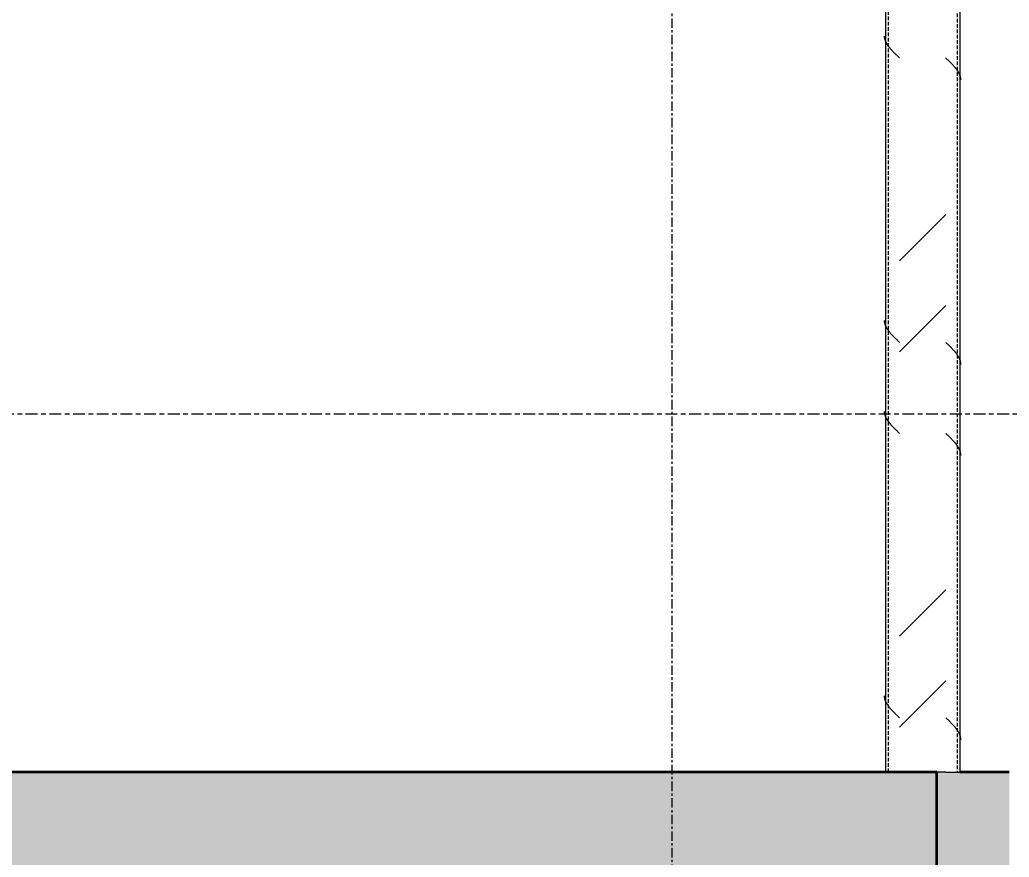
# Model space of a CAD drawing. Header units: centimetres. Extents: x -6111 to 13767, y -285 to 1600.
# Drawn here: x -3.4 to 129.2, y 34.6 to 146.8 of the extents above; entities that cross this region are included whole.
import ezdxf

# ---------------------------------------------------------------- set-up
doc = ezdxf.new("R2010")
doc.units = ezdxf.units.CM
for name, pattern in [('Centre', [3.175, 0.635, -0.475, 1.59, -0.475]), ('Grid Line', [2.2225, 1.27, -0.3175, 0.3175, -0.3175]), ('Hidden', [0.714375, 0.47625, -0.238125])]:
    doc.linetypes.add(name, pattern=pattern)
for name, color, linetype, lineweight in [('A-ANNO-DIMS', 7, 'Continuous', 9), ('A-ANNO-DIMS-100', 7, 'Continuous', 9), ('A-FLOR-LEVL', 7, 'Continuous', 9), ('A-WALL', 7, 'Continuous', 9), ('A-WALL-PATT', 7, 'Continuous', 35), ('S-COLS', 7, 'Continuous', 9), ('S-GRID', 7, 'Continuous', 9)]:
    doc.layers.add(name, color=color, linetype=linetype, lineweight=lineweight)
doc.styles.add('Century Gothic_1', font='GOTHIC.TTF', dxfattribs={"height": 15})
doc.dimstyles.new('FCA_N_Cotas_E100', dxfattribs={"dimscale": 30.48, "dimtxt": 15.662524, "dimasz": 0.492126, "dimexe": 0.656168, "dimexo": 0.656168, "dimgap": 0.032808, "dimtad": 1, "dimlfac": 0.01, "dimrnd": 0.01, "dimzin": 0, "dimdsep": 46, "dimtxsty": 'Century Gothic_1', "dimblk1": 'OBLIQUE', "dimblk2": 'OBLIQUE', "dimsah": 1, "dimcen": 0.09, "dimdle": 0.656168, "dimadec": 3, "dimazin": 2, "dimtfac": 1, "dimtdec": 4, "dimtix": 1, "dimtmove": 0, "dimatfit": 3, "dimfxl": 1, "dimtvp": 1, "dimtolj": 1, "dimtzin": 0, "dimarcsym": 2})

# ---------------------------------------------------------------- blocks, each defined once
blk = doc.blocks.new('PQ_RVR_ARQ-01_ZZ_ZZ_MO_T_A_rvt-2-Elevación Eje 2')
at = {"layer": 'A-WALL', "color": 254, "lineweight": 35, "true_color": 0xcccccc}
for p, q in [((-2185.93, 46.02), (-3785.5, 46.02)), ((-2185.93, 0), (-2185.93, 46.02))]:
    blk.add_line(p, q, dxfattribs=at)
blk = doc.blocks.new('FP_40-Elevación Eje 2')
at = {"layer": 'S-COLS'}
blk.add_line((-2182.82, 46.02), (-2182.82, 515.53), dxfattribs=at)
at = {"layer": 'S-COLS', "color": 9, "true_color": 0xc0c0c0}
for p, q in [((-2184.68, 141.63), (-2184.73, 141.68)), ((-2184.63, 141.58), (-2184.68, 141.63)), ((-2184.58, 141.54), (-2184.63, 141.58)), ((-2184.53, 141.49), (-2184.58, 141.54)), ((-2184.48, 141.44), (-2184.53, 141.49)), ((-2184.43, 141.4), (-2184.48, 141.44)), ((-2184.38, 141.35), (-2184.43, 141.4)), ((-2184.33, 141.3), (-2184.38, 141.35)), ((-2184.29, 141.26), (-2184.33, 141.3)), ((-2184.24, 141.21), (-2184.29, 141.26)), ((-2184.19, 141.16), (-2184.24, 141.21)), ((-2184.14, 141.11), (-2184.19, 141.16)), ((-2184.09, 141.07), (-2184.14, 141.11)), ((-2184.05, 141.02), (-2184.09, 141.07)), ((-2184, 140.97), (-2184.05, 141.02)), ((-2183.96, 140.93), (-2184, 140.97)), ((-2183.91, 140.88), (-2183.96, 140.93)), ((-2183.86, 140.83), (-2183.91, 140.88)), ((-2183.82, 140.79), (-2183.86, 140.83)), ((-2183.78, 140.74), (-2183.82, 140.79)), ((-2183.73, 140.69), (-2183.78, 140.74)), ((-2183.69, 140.65), (-2183.73, 140.69)), ((-2183.65, 140.6), (-2183.69, 140.65)), ((-2183.61, 140.55), (-2183.65, 140.6)), ((-2183.57, 140.51), (-2183.61, 140.55)), ((-2183.52, 140.46), (-2183.57, 140.51)), ((-2183.49, 140.41), (-2183.52, 140.46)), ((-2183.45, 140.37), (-2183.49, 140.41)), ((-2183.41, 140.32), (-2183.45, 140.37)), ((-2183.37, 140.27), (-2183.41, 140.32)), ((-2183.34, 140.23), (-2183.37, 140.27)), ((-2183.3, 140.18), (-2183.34, 140.23)), ((-2183.26, 140.13), (-2183.3, 140.18)), ((-2183.23, 140.09), (-2183.26, 140.13)), ((-2183.2, 140.04), (-2183.23, 140.09)), ((-2183.17, 139.99), (-2183.2, 140.04)), ((-2183.14, 139.95), (-2183.17, 139.99)), ((-2183.11, 139.9), (-2183.14, 139.95)), ((-2183.08, 139.85), (-2183.11, 139.9)), ((-2183.05, 139.81), (-2183.08, 139.85)), ((-2183.02, 139.76), (-2183.05, 139.81)), ((-2183, 139.71), (-2183.02, 139.76)), ((-2182.97, 139.67), (-2183, 139.71)), ((-2182.95, 139.62), (-2182.97, 139.67)), ((-2182.92, 139.57), (-2182.95, 139.62)), ((-2182.9, 139.53), (-2182.92, 139.57)), ((-2182.88, 139.48), (-2182.9, 139.53)), ((-2182.86, 139.43), (-2182.88, 139.48)), ((-2182.84, 139.38), (-2182.86, 139.43)), ((-2182.83, 139.34), (-2182.84, 139.38)), ((-2182.81, 139.29), (-2182.83, 139.34)), ((-2182.79, 139.24), (-2182.81, 139.29)), ((-2182.78, 139.2), (-2182.79, 139.24)), ((-2182.77, 139.15), (-2182.78, 139.2)), ((-2182.76, 139.1), (-2182.77, 139.15)), ((-2182.75, 139.06), (-2182.76, 139.1)), ((-2182.74, 139.01), (-2182.75, 139.06)), ((-2182.73, 138.96), (-2182.74, 139.01)), ((-2182.72, 138.92), (-2182.73, 138.96)), ((-2182.72, 138.87), (-2182.72, 138.92)), ((-2182.71, 138.82), (-2182.72, 138.87)), ((-2182.71, 138.78), (-2182.71, 138.82)), ((-2182.71, 138.73), (-2182.71, 138.78)), ((-2184.68, 103.53), (-2184.73, 103.58)), ((-2184.63, 103.48), (-2184.68, 103.53)), ((-2184.58, 103.44), (-2184.63, 103.48)), ((-2184.53, 103.39), (-2184.58, 103.44)), ((-2184.48, 103.34), (-2184.53, 103.39)), ((-2184.43, 103.3), (-2184.48, 103.34)), ((-2184.38, 103.25), (-2184.43, 103.3)), ((-2184.33, 103.2), (-2184.38, 103.25)), ((-2184.29, 103.16), (-2184.33, 103.2)), ((-2184.24, 103.11), (-2184.29, 103.16)), ((-2184.19, 103.06), (-2184.24, 103.11)), ((-2184.14, 103.01), (-2184.19, 103.06)), ((-2184.09, 102.97), (-2184.14, 103.01)), ((-2184.05, 102.92), (-2184.09, 102.97)), ((-2184, 102.87), (-2184.05, 102.92)), ((-2183.96, 102.83), (-2184, 102.87)), ((-2183.91, 102.78), (-2183.96, 102.83)), ((-2183.86, 102.73), (-2183.91, 102.78)), ((-2183.82, 102.69), (-2183.86, 102.73)), ((-2183.78, 102.64), (-2183.82, 102.69)), ((-2183.73, 102.59), (-2183.78, 102.64)), ((-2183.69, 102.55), (-2183.73, 102.59)), ((-2183.65, 102.5), (-2183.69, 102.55)), ((-2183.61, 102.45), (-2183.65, 102.5)), ((-2183.57, 102.41), (-2183.61, 102.45)), ((-2183.52, 102.36), (-2183.57, 102.41)), ((-2183.49, 102.31), (-2183.52, 102.36)), ((-2183.45, 102.27), (-2183.49, 102.31)), ((-2183.41, 102.22), (-2183.45, 102.27)), ((-2183.37, 102.17), (-2183.41, 102.22)), ((-2183.34, 102.13), (-2183.37, 102.17)), ((-2183.3, 102.08), (-2183.34, 102.13)), ((-2183.26, 102.03), (-2183.3, 102.08)), ((-2183.23, 101.99), (-2183.26, 102.03)), ((-2183.2, 101.94), (-2183.23, 101.99)), ((-2183.17, 101.89), (-2183.2, 101.94)), ((-2183.14, 101.85), (-2183.17, 101.89)), ((-2183.11, 101.8), (-2183.14, 101.85)), ((-2183.08, 101.75), (-2183.11, 101.8)), ((-2183.05, 101.71), (-2183.08, 101.75)), ((-2183.02, 101.66), (-2183.05, 101.71)), ((-2183, 101.61), (-2183.02, 101.66)), ((-2182.97, 101.57), (-2183, 101.61)), ((-2182.95, 101.52), (-2182.97, 101.57)), ((-2182.92, 101.47), (-2182.95, 101.52)), ((-2182.9, 101.43), (-2182.92, 101.47)), ((-2182.88, 101.38), (-2182.9, 101.43)), ((-2182.86, 101.33), (-2182.88, 101.38)), ((-2182.84, 101.28), (-2182.86, 101.33)), ((-2182.83, 101.24), (-2182.84, 101.28)), ((-2182.81, 101.19), (-2182.83, 101.24)), ((-2182.79, 101.14), (-2182.81, 101.19)), ((-2182.78, 101.1), (-2182.79, 101.14)), ((-2182.77, 101.05), (-2182.78, 101.1)), ((-2182.76, 101), (-2182.77, 101.05)), ((-2182.75, 100.96), (-2182.76, 101)), ((-2182.74, 100.91), (-2182.75, 100.96)), ((-2182.73, 100.86), (-2182.74, 100.91)), ((-2182.72, 100.82), (-2182.73, 100.86)), ((-2182.72, 100.77), (-2182.72, 100.82)), ((-2182.71, 100.72), (-2182.72, 100.77)), ((-2182.71, 100.68), (-2182.71, 100.72)), ((-2182.71, 100.63), (-2182.71, 100.68)), ((-2184.68, 91.34), (-2184.73, 91.39)), ((-2184.63, 91.29), (-2184.68, 91.34)), ((-2184.58, 91.25), (-2184.63, 91.29)), ((-2184.53, 91.2), (-2184.58, 91.25)), ((-2184.48, 91.15), (-2184.53, 91.2)), ((-2184.43, 91.11), (-2184.48, 91.15)), ((-2184.38, 91.06), (-2184.43, 91.11)), ((-2184.33, 91.01), (-2184.38, 91.06)), ((-2184.29, 90.97), (-2184.33, 91.01)), ((-2184.24, 90.92), (-2184.29, 90.97)), ((-2184.19, 90.87), (-2184.24, 90.92)), ((-2184.14, 90.83), (-2184.19, 90.87)), ((-2184.09, 90.78), (-2184.14, 90.83)), ((-2184.05, 90.73), (-2184.09, 90.78)), ((-2184, 90.69), (-2184.05, 90.73)), ((-2183.96, 90.64), (-2184, 90.69)), ((-2183.91, 90.59), (-2183.96, 90.64)), ((-2183.86, 90.54), (-2183.91, 90.59)), ((-2183.82, 90.5), (-2183.86, 90.54)), ((-2183.78, 90.45), (-2183.82, 90.5)), ((-2183.73, 90.4), (-2183.78, 90.45)), ((-2183.69, 90.36), (-2183.73, 90.4)), ((-2183.65, 90.31), (-2183.69, 90.36)), ((-2183.61, 90.26), (-2183.65, 90.31)), ((-2183.57, 90.22), (-2183.61, 90.26)), ((-2183.52, 90.17), (-2183.57, 90.22)), ((-2183.49, 90.12), (-2183.52, 90.17)), ((-2183.45, 90.08), (-2183.49, 90.12)), ((-2183.41, 90.03), (-2183.45, 90.08)), ((-2183.37, 89.98), (-2183.41, 90.03)), ((-2183.34, 89.94), (-2183.37, 89.98)), ((-2183.3, 89.89), (-2183.34, 89.94)), ((-2183.26, 89.84), (-2183.3, 89.89)), ((-2183.23, 89.8), (-2183.26, 89.84)), ((-2183.2, 89.75), (-2183.23, 89.8)), ((-2183.17, 89.7), (-2183.2, 89.75)), ((-2183.14, 89.66), (-2183.17, 89.7)), ((-2183.11, 89.61), (-2183.14, 89.66)), ((-2183.08, 89.56), (-2183.11, 89.61)), ((-2183.05, 89.52), (-2183.08, 89.56)), ((-2183.02, 89.47), (-2183.05, 89.52)), ((-2183, 89.42), (-2183.02, 89.47)), ((-2182.97, 89.38), (-2183, 89.42)), ((-2182.95, 89.33), (-2182.97, 89.38)), ((-2182.92, 89.28), (-2182.95, 89.33)), ((-2182.9, 89.24), (-2182.92, 89.28)), ((-2182.88, 89.19), (-2182.9, 89.24)), ((-2182.86, 89.14), (-2182.88, 89.19)), ((-2182.84, 89.1), (-2182.86, 89.14)), ((-2182.83, 89.05), (-2182.84, 89.1)), ((-2182.81, 89), (-2182.83, 89.05)), ((-2182.79, 88.96), (-2182.81, 89)), ((-2182.78, 88.91), (-2182.79, 88.96)), ((-2182.77, 88.86), (-2182.78, 88.91)), ((-2182.76, 88.81), (-2182.77, 88.86)), ((-2182.75, 88.77), (-2182.76, 88.81)), ((-2182.74, 88.72), (-2182.75, 88.77)), ((-2182.73, 88.67), (-2182.74, 88.72)), ((-2182.72, 88.63), (-2182.73, 88.67)), ((-2182.72, 88.58), (-2182.72, 88.63)), ((-2182.71, 88.53), (-2182.72, 88.58)), ((-2182.71, 88.49), (-2182.71, 88.53)), ((-2182.71, 88.44), (-2182.71, 88.49)), ((-2184.68, 53.24), (-2184.73, 53.29)), ((-2184.63, 53.19), (-2184.68, 53.24)), ((-2184.58, 53.15), (-2184.63, 53.19)), ((-2184.53, 53.1), (-2184.58, 53.15)), ((-2184.48, 53.05), (-2184.53, 53.1)), ((-2184.43, 53.01), (-2184.48, 53.05)), ((-2184.38, 52.96), (-2184.43, 53.01)), ((-2184.33, 52.91), (-2184.38, 52.96)), ((-2184.29, 52.87), (-2184.33, 52.91)), ((-2184.24, 52.82), (-2184.29, 52.87)), ((-2184.19, 52.77), (-2184.24, 52.82)), ((-2184.14, 52.73), (-2184.19, 52.77)), ((-2184.09, 52.68), (-2184.14, 52.73)), ((-2184.05, 52.63), (-2184.09, 52.68)), ((-2184, 52.59), (-2184.05, 52.63)), ((-2183.96, 52.54), (-2184, 52.59)), ((-2183.91, 52.49), (-2183.96, 52.54)), ((-2183.86, 52.44), (-2183.91, 52.49)), ((-2183.82, 52.4), (-2183.86, 52.44)), ((-2183.78, 52.35), (-2183.82, 52.4)), ((-2183.73, 52.3), (-2183.78, 52.35)), ((-2183.69, 52.26), (-2183.73, 52.3)), ((-2183.65, 52.21), (-2183.69, 52.26)), ((-2183.61, 52.16), (-2183.65, 52.21)), ((-2183.57, 52.12), (-2183.61, 52.16)), ((-2183.52, 52.07), (-2183.57, 52.12)), ((-2183.49, 52.02), (-2183.52, 52.07)), ((-2183.45, 51.98), (-2183.49, 52.02)), ((-2183.41, 51.93), (-2183.45, 51.98)), ((-2183.37, 51.88), (-2183.41, 51.93)), ((-2183.34, 51.84), (-2183.37, 51.88)), ((-2183.3, 51.79), (-2183.34, 51.84)), ((-2183.26, 51.74), (-2183.3, 51.79)), ((-2183.23, 51.7), (-2183.26, 51.74)), ((-2183.2, 51.65), (-2183.23, 51.7)), ((-2183.17, 51.6), (-2183.2, 51.65)), ((-2183.14, 51.56), (-2183.17, 51.6)), ((-2183.11, 51.51), (-2183.14, 51.56)), ((-2183.08, 51.46), (-2183.11, 51.51)), ((-2183.05, 51.42), (-2183.08, 51.46)), ((-2183.02, 51.37), (-2183.05, 51.42)), ((-2183, 51.32), (-2183.02, 51.37)), ((-2182.97, 51.28), (-2183, 51.32)), ((-2182.95, 51.23), (-2182.97, 51.28)), ((-2182.92, 51.18), (-2182.95, 51.23)), ((-2182.9, 51.14), (-2182.92, 51.18)), ((-2182.88, 51.09), (-2182.9, 51.14)), ((-2182.86, 51.04), (-2182.88, 51.09)), ((-2182.84, 51), (-2182.86, 51.04)), ((-2182.83, 50.95), (-2182.84, 51)), ((-2182.81, 50.9), (-2182.83, 50.95)), ((-2182.79, 50.86), (-2182.81, 50.9)), ((-2182.78, 50.81), (-2182.79, 50.86)), ((-2182.77, 50.76), (-2182.78, 50.81)), ((-2182.76, 50.71), (-2182.77, 50.76)), ((-2182.75, 50.67), (-2182.76, 50.71)), ((-2182.74, 50.62), (-2182.75, 50.67)), ((-2182.73, 50.57), (-2182.74, 50.62)), ((-2182.72, 50.53), (-2182.73, 50.57)), ((-2182.72, 50.48), (-2182.72, 50.53)), ((-2182.71, 50.43), (-2182.72, 50.48)), ((-2182.71, 50.39), (-2182.71, 50.43)), ((-2182.71, 50.34), (-2182.71, 50.39))]:
    blk.add_line(p, q, dxfattribs=at)
blk = doc.blocks.new('FP_41-Elevación Eje 2')
at = {"layer": 'S-COLS'}
blk.add_line((-2192.82, 515.53), (-2192.82, 46.02), dxfattribs=at)
at = {"layer": 'S-COLS', "color": 9, "true_color": 0xc0c0c0}
for p, q in [((-2192.94, 144.57), (-2192.94, 144.62)), ((-2192.93, 144.53), (-2192.94, 144.57)), ((-2192.93, 144.48), (-2192.93, 144.53)), ((-2192.93, 144.43), (-2192.93, 144.48)), ((-2192.92, 144.39), (-2192.93, 144.43)), ((-2192.91, 144.34), (-2192.92, 144.39)), ((-2192.9, 144.29), (-2192.91, 144.34)), ((-2192.89, 144.25), (-2192.9, 144.29)), ((-2192.88, 144.2), (-2192.89, 144.25)), ((-2192.87, 144.15), (-2192.88, 144.2)), ((-2192.85, 144.11), (-2192.87, 144.15)), ((-2192.84, 144.06), (-2192.85, 144.11)), ((-2192.82, 144.01), (-2192.84, 144.06)), ((-2192.8, 143.97), (-2192.82, 144.01)), ((-2192.79, 143.92), (-2192.8, 143.97)), ((-2192.77, 143.87), (-2192.79, 143.92)), ((-2192.75, 143.83), (-2192.77, 143.87)), ((-2192.72, 143.78), (-2192.75, 143.83)), ((-2192.7, 143.73), (-2192.72, 143.78)), ((-2192.68, 143.69), (-2192.7, 143.73)), ((-2192.65, 143.64), (-2192.68, 143.69)), ((-2192.63, 143.59), (-2192.65, 143.64)), ((-2192.6, 143.55), (-2192.63, 143.59)), ((-2192.57, 143.5), (-2192.6, 143.55)), ((-2192.54, 143.45), (-2192.57, 143.5)), ((-2192.51, 143.41), (-2192.54, 143.45)), ((-2192.48, 143.36), (-2192.51, 143.41)), ((-2192.45, 143.31), (-2192.48, 143.36)), ((-2192.42, 143.27), (-2192.45, 143.31)), ((-2192.38, 143.22), (-2192.42, 143.27)), ((-2192.35, 143.17), (-2192.38, 143.22)), ((-2192.31, 143.13), (-2192.35, 143.17)), ((-2192.28, 143.08), (-2192.31, 143.13)), ((-2192.24, 143.03), (-2192.28, 143.08)), ((-2192.2, 142.99), (-2192.24, 143.03)), ((-2192.16, 142.94), (-2192.2, 142.99)), ((-2192.12, 142.89), (-2192.16, 142.94)), ((-2192.08, 142.84), (-2192.12, 142.89)), ((-2192.04, 142.8), (-2192.08, 142.84)), ((-2192, 142.75), (-2192.04, 142.8)), ((-2191.96, 142.7), (-2192, 142.75)), ((-2191.92, 142.66), (-2191.96, 142.7)), ((-2191.87, 142.61), (-2191.92, 142.66)), ((-2191.83, 142.56), (-2191.87, 142.61)), ((-2191.78, 142.52), (-2191.83, 142.56)), ((-2191.74, 142.47), (-2191.78, 142.52)), ((-2191.69, 142.42), (-2191.74, 142.47)), ((-2191.65, 142.38), (-2191.69, 142.42)), ((-2191.6, 142.33), (-2191.65, 142.38)), ((-2191.55, 142.28), (-2191.6, 142.33)), ((-2191.51, 142.24), (-2191.55, 142.28)), ((-2191.46, 142.19), (-2191.51, 142.24)), ((-2191.41, 142.14), (-2191.46, 142.19)), ((-2191.36, 142.1), (-2191.41, 142.14)), ((-2191.31, 142.05), (-2191.36, 142.1)), ((-2191.26, 142), (-2191.31, 142.05)), ((-2191.22, 141.96), (-2191.26, 142)), ((-2191.17, 141.91), (-2191.22, 141.96)), ((-2191.12, 141.86), (-2191.17, 141.91)), ((-2191.07, 141.82), (-2191.12, 141.86)), ((-2191.02, 141.77), (-2191.07, 141.82)), ((-2190.97, 141.72), (-2191.02, 141.77)), ((-2190.92, 141.68), (-2190.97, 141.72)), ((-2192.94, 106.47), (-2192.94, 106.52)), ((-2192.93, 106.43), (-2192.94, 106.47)), ((-2192.93, 106.38), (-2192.93, 106.43)), ((-2192.93, 106.33), (-2192.93, 106.38)), ((-2192.92, 106.29), (-2192.93, 106.33)), ((-2192.91, 106.24), (-2192.92, 106.29)), ((-2192.9, 106.19), (-2192.91, 106.24)), ((-2192.89, 106.15), (-2192.9, 106.19)), ((-2192.88, 106.1), (-2192.89, 106.15)), ((-2192.87, 106.05), (-2192.88, 106.1)), ((-2192.85, 106.01), (-2192.87, 106.05)), ((-2192.84, 105.96), (-2192.85, 106.01)), ((-2192.82, 105.91), (-2192.84, 105.96)), ((-2192.8, 105.87), (-2192.82, 105.91)), ((-2192.79, 105.82), (-2192.8, 105.87)), ((-2192.77, 105.77), (-2192.79, 105.82)), ((-2192.75, 105.73), (-2192.77, 105.77)), ((-2192.72, 105.68), (-2192.75, 105.73)), ((-2192.7, 105.63), (-2192.72, 105.68)), ((-2192.68, 105.59), (-2192.7, 105.63)), ((-2192.65, 105.54), (-2192.68, 105.59)), ((-2192.63, 105.49), (-2192.65, 105.54)), ((-2192.6, 105.45), (-2192.63, 105.49)), ((-2192.57, 105.4), (-2192.6, 105.45)), ((-2192.54, 105.35), (-2192.57, 105.4)), ((-2192.51, 105.31), (-2192.54, 105.35)), ((-2192.48, 105.26), (-2192.51, 105.31)), ((-2192.45, 105.21), (-2192.48, 105.26)), ((-2192.42, 105.17), (-2192.45, 105.21)), ((-2192.38, 105.12), (-2192.42, 105.17)), ((-2192.35, 105.07), (-2192.38, 105.12)), ((-2192.31, 105.03), (-2192.35, 105.07)), ((-2192.28, 104.98), (-2192.31, 105.03)), ((-2192.24, 104.93), (-2192.28, 104.98)), ((-2192.2, 104.89), (-2192.24, 104.93)), ((-2192.16, 104.84), (-2192.2, 104.89)), ((-2192.12, 104.79), (-2192.16, 104.84)), ((-2192.08, 104.74), (-2192.12, 104.79)), ((-2192.04, 104.7), (-2192.08, 104.74)), ((-2192, 104.65), (-2192.04, 104.7)), ((-2191.96, 104.6), (-2192, 104.65)), ((-2191.92, 104.56), (-2191.96, 104.6)), ((-2191.87, 104.51), (-2191.92, 104.56)), ((-2191.83, 104.46), (-2191.87, 104.51)), ((-2191.78, 104.42), (-2191.83, 104.46)), ((-2191.74, 104.37), (-2191.78, 104.42)), ((-2191.69, 104.32), (-2191.74, 104.37)), ((-2191.65, 104.28), (-2191.69, 104.32)), ((-2191.6, 104.23), (-2191.65, 104.28)), ((-2191.55, 104.18), (-2191.6, 104.23)), ((-2191.51, 104.14), (-2191.55, 104.18)), ((-2191.46, 104.09), (-2191.51, 104.14)), ((-2191.41, 104.04), (-2191.46, 104.09)), ((-2191.36, 104), (-2191.41, 104.04)), ((-2191.31, 103.95), (-2191.36, 104)), ((-2191.26, 103.9), (-2191.31, 103.95)), ((-2191.22, 103.86), (-2191.26, 103.9)), ((-2191.17, 103.81), (-2191.22, 103.86)), ((-2191.12, 103.76), (-2191.17, 103.81)), ((-2191.07, 103.72), (-2191.12, 103.76)), ((-2191.02, 103.67), (-2191.07, 103.72)), ((-2190.97, 103.62), (-2191.02, 103.67)), ((-2190.92, 103.58), (-2190.97, 103.62)), ((-2192.94, 94.29), (-2192.94, 94.33)), ((-2192.93, 94.24), (-2192.94, 94.29)), ((-2192.93, 94.19), (-2192.93, 94.24)), ((-2192.93, 94.15), (-2192.93, 94.19)), ((-2192.92, 94.1), (-2192.93, 94.15)), ((-2192.91, 94.05), (-2192.92, 94.1)), ((-2192.9, 94), (-2192.91, 94.05)), ((-2192.89, 93.96), (-2192.9, 94)), ((-2192.88, 93.91), (-2192.89, 93.96)), ((-2192.87, 93.86), (-2192.88, 93.91)), ((-2192.85, 93.82), (-2192.87, 93.86)), ((-2192.84, 93.77), (-2192.85, 93.82)), ((-2192.82, 93.72), (-2192.84, 93.77)), ((-2192.8, 93.68), (-2192.82, 93.72)), ((-2192.79, 93.63), (-2192.8, 93.68)), ((-2192.77, 93.58), (-2192.79, 93.63)), ((-2192.75, 93.54), (-2192.77, 93.58)), ((-2192.72, 93.49), (-2192.75, 93.54)), ((-2192.7, 93.44), (-2192.72, 93.49)), ((-2192.68, 93.4), (-2192.7, 93.44)), ((-2192.65, 93.35), (-2192.68, 93.4)), ((-2192.63, 93.3), (-2192.65, 93.35)), ((-2192.6, 93.26), (-2192.63, 93.3)), ((-2192.57, 93.21), (-2192.6, 93.26)), ((-2192.54, 93.16), (-2192.57, 93.21)), ((-2192.51, 93.12), (-2192.54, 93.16)), ((-2192.48, 93.07), (-2192.51, 93.12)), ((-2192.45, 93.02), (-2192.48, 93.07)), ((-2192.42, 92.98), (-2192.45, 93.02)), ((-2192.38, 92.93), (-2192.42, 92.98)), ((-2192.35, 92.88), (-2192.38, 92.93)), ((-2192.31, 92.84), (-2192.35, 92.88)), ((-2192.28, 92.79), (-2192.31, 92.84)), ((-2192.24, 92.74), (-2192.28, 92.79)), ((-2192.2, 92.7), (-2192.24, 92.74)), ((-2192.16, 92.65), (-2192.2, 92.7)), ((-2192.12, 92.6), (-2192.16, 92.65)), ((-2192.08, 92.56), (-2192.12, 92.6)), ((-2192.04, 92.51), (-2192.08, 92.56)), ((-2192, 92.46), (-2192.04, 92.51)), ((-2191.96, 92.42), (-2192, 92.46)), ((-2191.92, 92.37), (-2191.96, 92.42)), ((-2191.87, 92.32), (-2191.92, 92.37)), ((-2191.83, 92.27), (-2191.87, 92.32)), ((-2191.78, 92.23), (-2191.83, 92.27)), ((-2191.74, 92.18), (-2191.78, 92.23)), ((-2191.69, 92.13), (-2191.74, 92.18)), ((-2191.65, 92.09), (-2191.69, 92.13)), ((-2191.6, 92.04), (-2191.65, 92.09)), ((-2191.55, 91.99), (-2191.6, 92.04)), ((-2191.51, 91.95), (-2191.55, 91.99)), ((-2191.46, 91.9), (-2191.51, 91.95)), ((-2191.41, 91.85), (-2191.46, 91.9)), ((-2191.36, 91.81), (-2191.41, 91.85)), ((-2191.31, 91.76), (-2191.36, 91.81)), ((-2191.26, 91.71), (-2191.31, 91.76)), ((-2191.22, 91.67), (-2191.26, 91.71)), ((-2191.17, 91.62), (-2191.22, 91.67)), ((-2191.12, 91.57), (-2191.17, 91.62)), ((-2191.07, 91.53), (-2191.12, 91.57)), ((-2191.02, 91.48), (-2191.07, 91.53)), ((-2190.97, 91.43), (-2191.02, 91.48)), ((-2190.92, 91.39), (-2190.97, 91.43)), ((-2192.94, 56.19), (-2192.94, 56.23)), ((-2192.93, 56.14), (-2192.94, 56.19)), ((-2192.93, 56.09), (-2192.93, 56.14)), ((-2192.93, 56.05), (-2192.93, 56.09)), ((-2192.92, 56), (-2192.93, 56.05)), ((-2192.91, 55.95), (-2192.92, 56)), ((-2192.9, 55.9), (-2192.91, 55.95)), ((-2192.89, 55.86), (-2192.9, 55.9)), ((-2192.88, 55.81), (-2192.89, 55.86)), ((-2192.87, 55.76), (-2192.88, 55.81)), ((-2192.85, 55.72), (-2192.87, 55.76)), ((-2192.84, 55.67), (-2192.85, 55.72)), ((-2192.82, 55.62), (-2192.84, 55.67)), ((-2192.8, 55.58), (-2192.82, 55.62)), ((-2192.79, 55.53), (-2192.8, 55.58)), ((-2192.77, 55.48), (-2192.79, 55.53)), ((-2192.75, 55.44), (-2192.77, 55.48)), ((-2192.72, 55.39), (-2192.75, 55.44)), ((-2192.7, 55.34), (-2192.72, 55.39)), ((-2192.68, 55.3), (-2192.7, 55.34)), ((-2192.65, 55.25), (-2192.68, 55.3)), ((-2192.63, 55.2), (-2192.65, 55.25)), ((-2192.6, 55.16), (-2192.63, 55.2)), ((-2192.57, 55.11), (-2192.6, 55.16)), ((-2192.54, 55.06), (-2192.57, 55.11)), ((-2192.51, 55.02), (-2192.54, 55.06)), ((-2192.48, 54.97), (-2192.51, 55.02)), ((-2192.45, 54.92), (-2192.48, 54.97)), ((-2192.42, 54.88), (-2192.45, 54.92)), ((-2192.38, 54.83), (-2192.42, 54.88)), ((-2192.35, 54.78), (-2192.38, 54.83)), ((-2192.31, 54.74), (-2192.35, 54.78)), ((-2192.28, 54.69), (-2192.31, 54.74)), ((-2192.24, 54.64), (-2192.28, 54.69)), ((-2192.2, 54.6), (-2192.24, 54.64)), ((-2192.16, 54.55), (-2192.2, 54.6)), ((-2192.12, 54.5), (-2192.16, 54.55)), ((-2192.08, 54.46), (-2192.12, 54.5)), ((-2192.04, 54.41), (-2192.08, 54.46)), ((-2192, 54.36), (-2192.04, 54.41)), ((-2191.96, 54.32), (-2192, 54.36)), ((-2191.92, 54.27), (-2191.96, 54.32)), ((-2191.87, 54.22), (-2191.92, 54.27)), ((-2191.83, 54.17), (-2191.87, 54.22)), ((-2191.78, 54.13), (-2191.83, 54.17)), ((-2191.74, 54.08), (-2191.78, 54.13)), ((-2191.69, 54.03), (-2191.74, 54.08)), ((-2191.65, 53.99), (-2191.69, 54.03)), ((-2191.6, 53.94), (-2191.65, 53.99)), ((-2191.55, 53.89), (-2191.6, 53.94)), ((-2191.51, 53.85), (-2191.55, 53.89)), ((-2191.46, 53.8), (-2191.51, 53.85)), ((-2191.41, 53.75), (-2191.46, 53.8)), ((-2191.36, 53.71), (-2191.41, 53.75)), ((-2191.31, 53.66), (-2191.36, 53.71)), ((-2191.26, 53.61), (-2191.31, 53.66)), ((-2191.22, 53.57), (-2191.26, 53.61)), ((-2191.17, 53.52), (-2191.22, 53.57)), ((-2191.12, 53.47), (-2191.17, 53.52)), ((-2191.07, 53.43), (-2191.12, 53.47)), ((-2191.02, 53.38), (-2191.07, 53.43)), ((-2190.97, 53.33), (-2191.02, 53.38)), ((-2190.92, 53.29), (-2190.97, 53.33))]:
    blk.add_line(p, q, dxfattribs=at)
blk = doc.blocks.new('HSS Rectangular-Column - 100 x 100 mm-1472442-Elevación Eje 2')
at = {"layer": 'S-COLS', "true_color": 0xc0c0c0}
h = blk.add_hatch(dxfattribs=at)
h.set_pattern_fill('FP_2', color=9, style=0, pattern_type=2)
h.set_pattern_definition([(45, (0, 0), (-25.1447, 25.1447), []), (45, (0, 38.1), (-25.1447, 25.1447), [])])
h.paths.add_polyline_path([(-2184.73, 46.02), (-2184.73, 515.53), (-2190.92, 515.53), (-2190.92, 46.02)])
at = {"layer": 'S-COLS', "linetype": 'Hidden'}
for p, q in [((-2192.42, 46.02), (-2192.42, 515.53)), ((-2183.22, 515.53), (-2183.22, 46.02))]:
    blk.add_line(p, q, dxfattribs=at)
at = {"layer": 'S-COLS'}
for p, q in [((-2192.82, 46.02), (-2190.92, 46.02)), ((-2184.73, 46.02), (-2190.92, 46.02)), ((-2184.73, 46.02), (-2182.82, 46.02))]:
    blk.add_line(p, q, dxfattribs=at)
for name in ['FP_41-Elevación Eje 2', 'FP_40-Elevación Eje 2']:
    blk.add_blockref(name, (0, 0), dxfattribs=at)
blk = doc.blocks.new('DIMBLOCK14-Elevación Eje 2')
at = {"layer": 'A-ANNO-DIMS-100', "lineweight": 35}
for p, q in [((190.49, 512.77), (182.99, 520.27)), ((190.49, 512.77), (197.99, 505.27)), ((190.49, 94), (182.99, 101.5)), ((190.49, 94), (197.99, 86.5))]:
    blk.add_line(p, q, dxfattribs=at)
at = {"layer": 'A-ANNO-DIMS-100'}
for p, q in [((190.49, 512.77), (137.61, 512.77)), ((190.49, 512.77), (190.49, 94)), ((190.49, 512.77), (210.49, 512.77)), ((190.49, 94), (181.1, 94)), ((190.49, 94), (210.49, 94))]:
    blk.add_line(p, q, dxfattribs=at)
at = {"layer": 'A-ANNO-DIMS-100', "color": 0, "insert": (170.26, 283), "char_height": 15, "width": 48.9267, "attachment_point": 1, "rotation": 90, "line_spacing_factor": 0.984502, "style": 'Century Gothic_1'}
blk.add_mtext('4.19', dxfattribs=at)
blk = doc.blocks.new('_Oblique')
at = {"color": 0, "linetype": 'ByBlock', "lineweight": -2}
blk.add_line((-0.5, -0.5), (0.5, 0.5), dxfattribs=at)

msp = doc.modelspace()

# ---------------------------------------------------------------- hatches: boundary and pattern name
at = {"layer": 'A-WALL-PATT', "lineweight": 9, "true_color": 0x9a9a9a}
msp.add_hatch(color=253, dxfattribs=at).paths.add_polyline_path([(-712.193, 0), (129.202, 0), (129.202, 46.025), (-1476.411, 46.025), (-1476.411, 0), (-942.985, 0)])

# ---------------------------------------------------------------- linework, layer by layer
at = {"layer": 'A-FLOR-LEVL', "color": 253, "linetype": 'Centre', "true_color": 0xaaaaaa}
msp.add_line((-3737.492, 94), (229.437, 94), dxfattribs=at)
at = {"layer": 'A-WALL', "lineweight": 35}
for p, q in [((112.609, 46.025), (-236.862, 46.025)), ((129.202, 46.025), (122.609, 46.025))]:
    msp.add_line(p, q, dxfattribs=at)
at = {"layer": 'S-GRID', "color": 253, "linetype": 'Grid Line', "true_color": 0xaaaaaa}
msp.add_line((84.057, -138.768), (84.057, 1331.674), dxfattribs=at)

# ---------------------------------------------------------------- block references
at = {"lineweight": 5}
msp.add_blockref('PQ_RVR_ARQ-01_ZZ_ZZ_MO_T_A_rvt-2-Elevación Eje 2', (2305.433, 0), dxfattribs=at)
at = {"layer": 'S-COLS'}
msp.add_blockref('HSS Rectangular-Column - 100 x 100 mm-1472442-Elevación Eje 2', (2305.433, 0), dxfattribs=at)

# ---------------------------------------------------------------- dimensions: what is measured, and where the dimension line sits
at = {"layer": 'A-ANNO-DIMS'}
dim = msp.add_linear_dim(base=(190.491, 94), p1=(117.615, 512.77), p2=(201.098, 94), angle=90, dimstyle='FCA_N_Cotas_E100', override={"dimpost": '<>', "dimfxl": 427.01069}, dxfattribs=at)
dim.commit()
dim.dimension.update_dxf_attribs({"geometry": 'DIMBLOCK14-Elevación Eje 2', "text_midpoint": (181.614, 303.385)})

doc.saveas('drawing.dxf')
